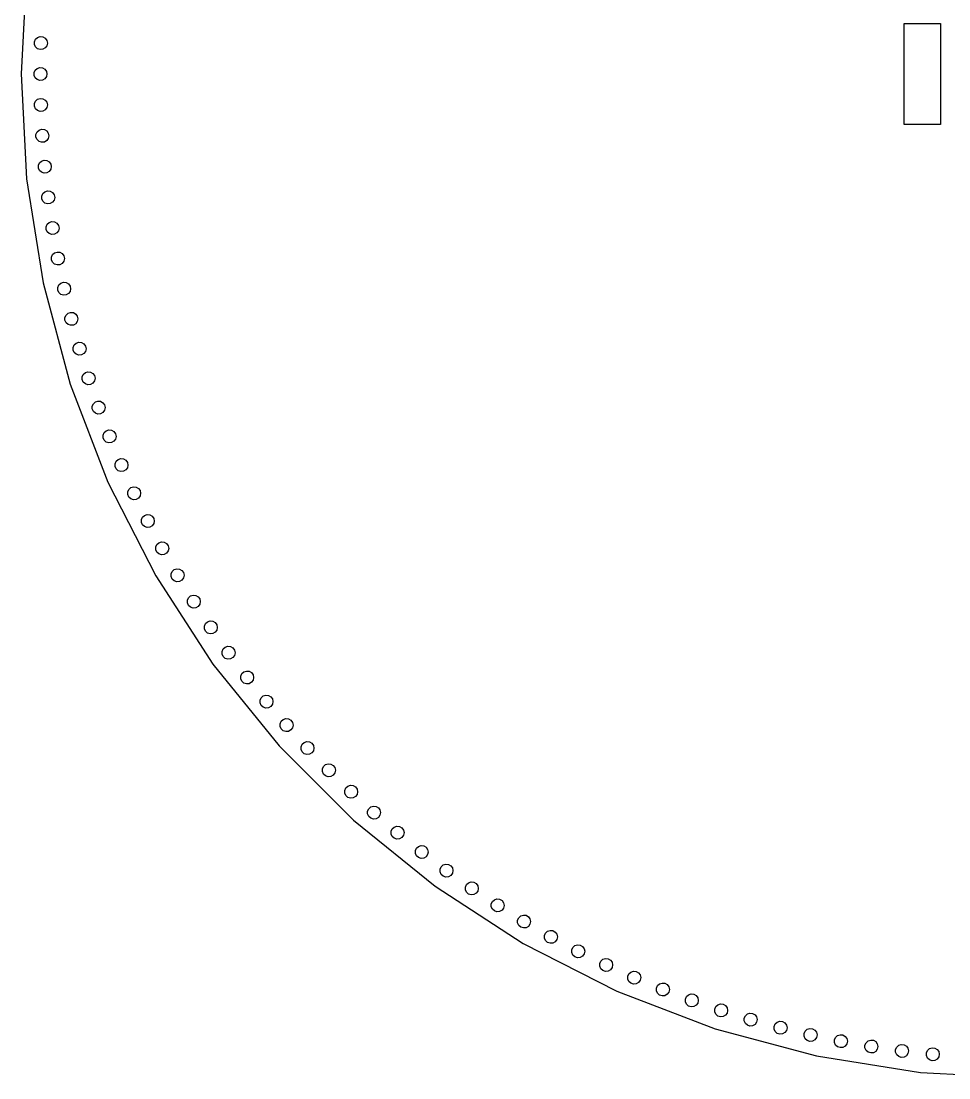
# Model space of a CAD drawing. Extents: x 3 to 159, y 443 to 599.
# Drawn here: x 2.9 to 74.9, y 442.9 to 524.9 of the extents above; entities that cross this region are included whole.
import ezdxf

# ---------------------------------------------------------------- set-up
doc = ezdxf.new("R2010")
doc.units = 0

msp = doc.modelspace()

# ---------------------------------------------------------------- linework, layer by layer
at = {"layer": 'Layer 1'}
for p, q in [((3.33406, 528.95), (2.90738, 520.809)), ((71.3869, 516.901), (71.3869, 524.716)), ((71.3869, 524.716), (74.2019, 524.716)), ((74.2019, 524.716), (74.2019, 516.901)), ((3.94331, 523.313), (4.02879, 523.505)), ((3.94331, 523.103), (3.94331, 523.313)), ((4.02879, 522.911), (3.94331, 523.103)), ((4.02879, 523.505), (4.185, 523.646)), ((4.185, 523.646), (4.38484, 523.711)), ((4.38484, 523.711), (4.59389, 523.689)), ((4.59389, 523.689), (4.77592, 523.584)), ((4.77592, 523.584), (4.89941, 523.414)), ((4.89941, 523.414), (4.94313, 523.208)), ((4.94313, 523.208), (4.89941, 523.003)), ((4.185, 522.771), (4.02879, 522.911)), ((4.38484, 522.706), (4.185, 522.771)), ((4.59389, 522.728), (4.38484, 522.706)), ((4.77592, 522.833), (4.59389, 522.728)), ((4.89941, 523.003), (4.77592, 522.833)), ((2.90738, 520.809), (3.33406, 512.667)), ((3.90562, 520.914), (3.9911, 521.106)), ((3.90562, 520.704), (3.90562, 520.914)), ((3.9911, 520.512), (3.90562, 520.704)), ((3.9911, 521.106), (4.14729, 521.246)), ((4.14729, 521.246), (4.34715, 521.311)), ((4.34715, 521.311), (4.5562, 521.289)), ((4.5562, 521.289), (4.73822, 521.184)), ((4.73822, 521.184), (4.86174, 521.014)), ((4.86174, 521.014), (4.90543, 520.809)), ((4.90543, 520.809), (4.86174, 520.603)), ((4.14729, 520.371), (3.9911, 520.512)), ((4.34715, 520.306), (4.14729, 520.371)), ((4.5562, 520.328), (4.34715, 520.306)), ((4.73822, 520.433), (4.5562, 520.328)), ((4.86174, 520.603), (4.73822, 520.433)), ((3.94331, 518.514), (4.02879, 518.706)), ((3.94331, 518.304), (3.94331, 518.514)), ((4.02879, 518.112), (3.94331, 518.304)), ((4.02879, 518.706), (4.185, 518.847)), ((4.185, 518.847), (4.38484, 518.912)), ((4.38484, 518.912), (4.59389, 518.89)), ((4.59389, 518.89), (4.77592, 518.785)), ((4.77592, 518.785), (4.89941, 518.615)), ((4.89941, 518.204), (4.77592, 518.034)), ((4.89941, 518.615), (4.94313, 518.409)), ((4.94313, 518.409), (4.89941, 518.204)), ((4.185, 517.971), (4.02879, 518.112)), ((4.38484, 517.906), (4.185, 517.971)), ((4.59389, 517.928), (4.38484, 517.906)), ((4.77592, 518.034), (4.59389, 517.928)), ((74.2019, 516.901), (71.3869, 516.901)), ((4.05637, 516.117), (4.14185, 516.309)), ((4.05637, 515.907), (4.05637, 516.117)), ((4.14185, 515.715), (4.05637, 515.907)), ((4.14185, 516.309), (4.29803, 516.45)), ((4.29803, 515.574), (4.14185, 515.715)), ((4.29803, 516.45), (4.49789, 516.515)), ((4.49789, 516.515), (4.70694, 516.493)), ((4.70694, 516.493), (4.88898, 516.387)), ((4.88898, 516.387), (5.01247, 516.217)), ((5.01247, 515.806), (4.88898, 515.636)), ((5.01247, 516.217), (5.05618, 516.012)), ((5.05618, 516.012), (5.01247, 515.806)), ((4.49789, 515.509), (4.29803, 515.574)), ((4.70694, 515.531), (4.49789, 515.509)), ((4.88898, 515.636), (4.70694, 515.531)), ((4.48633, 514.057), (4.68619, 514.122)), ((4.68619, 514.122), (4.89523, 514.1)), ((4.89523, 514.1), (5.07727, 513.995)), ((4.24466, 513.724), (4.33014, 513.916)), ((4.24466, 513.514), (4.24466, 513.724)), ((4.33014, 513.322), (4.24466, 513.514)), ((4.33014, 513.916), (4.48633, 514.057)), ((4.48633, 513.182), (4.33014, 513.322)), ((5.07727, 513.244), (4.89523, 513.139)), ((5.07727, 513.995), (5.20076, 513.825)), ((5.20076, 513.414), (5.07727, 513.244)), ((5.20076, 513.825), (5.24448, 513.619)), ((5.24448, 513.619), (5.20076, 513.414)), ((3.33406, 512.667), (4.60939, 504.615)), ((4.68619, 513.117), (4.48633, 513.182)), ((4.89523, 513.139), (4.68619, 513.117)), ((4.59349, 511.531), (4.74968, 511.672)), ((4.74968, 511.672), (4.94954, 511.737)), ((4.94954, 511.737), (5.15858, 511.715)), ((5.15858, 511.715), (5.34062, 511.61)), ((5.34062, 511.61), (5.46411, 511.44)), ((4.50801, 511.339), (4.59349, 511.531)), ((4.50801, 511.129), (4.50801, 511.339)), ((4.59349, 510.937), (4.50801, 511.129)), ((4.74968, 510.796), (4.59349, 510.937)), ((4.94954, 510.731), (4.74968, 510.796)), ((5.34062, 510.858), (5.15858, 510.753)), ((5.46411, 511.028), (5.34062, 510.858)), ((5.46411, 511.44), (5.50783, 511.234)), ((5.50783, 511.234), (5.46411, 511.028)), ((5.15858, 510.753), (4.94954, 510.731)), ((4.84616, 508.963), (4.93164, 509.155)), ((4.93164, 509.155), (5.08783, 509.296)), ((5.08783, 509.296), (5.28769, 509.361)), ((5.28769, 509.361), (5.49673, 509.339)), ((5.49673, 509.339), (5.67877, 509.234)), ((5.67877, 509.234), (5.80226, 509.064)), ((4.84616, 508.753), (4.84616, 508.963)), ((4.93164, 508.561), (4.84616, 508.753)), ((5.08783, 508.42), (4.93164, 508.561)), ((5.28769, 508.355), (5.08783, 508.42)), ((5.49673, 508.377), (5.28769, 508.355)), ((5.67877, 508.482), (5.49673, 508.377)), ((5.80226, 508.652), (5.67877, 508.482)), ((5.80226, 509.064), (5.84598, 508.858)), ((5.84598, 508.858), (5.80226, 508.652)), ((5.25877, 506.599), (5.34425, 506.791)), ((5.34425, 506.791), (5.50044, 506.932)), ((5.50044, 506.932), (5.7003, 506.997)), ((5.7003, 506.997), (5.90935, 506.975)), ((5.90935, 506.975), (6.09138, 506.869)), ((6.09138, 506.869), (6.21487, 506.699)), ((6.21487, 506.699), (6.25859, 506.494)), ((5.25877, 506.389), (5.25877, 506.599)), ((5.34425, 506.197), (5.25877, 506.389)), ((5.50044, 506.056), (5.34425, 506.197)), ((5.7003, 505.991), (5.50044, 506.056)), ((5.90935, 506.013), (5.7003, 505.991)), ((6.09138, 506.118), (5.90935, 506.013)), ((6.21487, 506.288), (6.09138, 506.118)), ((6.25859, 506.494), (6.21487, 506.288)), ((4.60939, 504.615), (6.71945, 496.74)), ((5.74544, 504.249), (5.83093, 504.441)), ((5.74544, 504.039), (5.74544, 504.249)), ((5.83093, 504.441), (5.98712, 504.582)), ((5.98712, 504.582), (6.18697, 504.646)), ((6.18697, 504.646), (6.39603, 504.625)), ((6.39603, 504.625), (6.57805, 504.519)), ((6.57805, 504.519), (6.70157, 504.349)), ((6.70157, 504.349), (6.74525, 504.144)), ((5.83093, 503.847), (5.74544, 504.039)), ((5.98712, 503.706), (5.83093, 503.847)), ((6.18697, 503.641), (5.98712, 503.706)), ((6.39603, 503.663), (6.18697, 503.641)), ((6.57805, 503.768), (6.39603, 503.663)), ((6.70157, 503.938), (6.57805, 503.768)), ((6.74525, 504.144), (6.70157, 503.938)), ((6.30569, 501.915), (6.39117, 502.107)), ((6.30569, 501.705), (6.30569, 501.915)), ((6.39117, 502.107), (6.54736, 502.248)), ((6.54736, 502.248), (6.74722, 502.313)), ((6.74722, 502.313), (6.95627, 502.291)), ((6.95627, 502.291), (7.13829, 502.186)), ((7.13829, 502.186), (7.26181, 502.016)), ((7.26181, 502.016), (7.3055, 501.81)), ((7.3055, 501.81), (7.26181, 501.605)), ((6.39117, 501.513), (6.30569, 501.705)), ((6.54736, 501.373), (6.39117, 501.513)), ((6.74722, 501.308), (6.54736, 501.373)), ((6.95627, 501.33), (6.74722, 501.308)), ((7.13829, 501.435), (6.95627, 501.33)), ((7.26181, 501.605), (7.13829, 501.435)), ((6.93895, 499.6), (7.02444, 499.792)), ((6.93895, 499.39), (6.93895, 499.6)), ((7.02444, 499.198), (6.93895, 499.39)), ((7.02444, 499.792), (7.18063, 499.933)), ((7.18063, 499.933), (7.38049, 499.998)), ((7.38049, 499.998), (7.58954, 499.976)), ((7.58954, 499.976), (7.77156, 499.871)), ((7.77156, 499.871), (7.89508, 499.701)), ((7.89508, 499.701), (7.93877, 499.495)), ((7.93877, 499.495), (7.89508, 499.29)), ((7.18063, 499.058), (7.02444, 499.198)), ((7.38049, 498.993), (7.18063, 499.058)), ((7.58954, 499.015), (7.38049, 498.993)), ((7.77156, 499.12), (7.58954, 499.015)), ((7.89508, 499.29), (7.77156, 499.12)), ((7.88631, 497.639), (8.08615, 497.704)), ((8.08615, 497.704), (8.2952, 497.682)), ((8.2952, 497.682), (8.47723, 497.577)), ((7.64462, 497.307), (7.73012, 497.499)), ((7.64462, 497.096), (7.64462, 497.307)), ((7.73012, 496.904), (7.64462, 497.096)), ((7.73012, 497.499), (7.88631, 497.639)), ((7.88631, 496.764), (7.73012, 496.904)), ((8.47723, 497.577), (8.60075, 497.407)), ((8.60075, 496.996), (8.47723, 496.826)), ((8.60075, 497.407), (8.64444, 497.202)), ((8.64444, 497.202), (8.60075, 496.996)), ((6.71945, 496.74), (9.64105, 489.129)), ((8.08615, 496.699), (7.88631, 496.764)), ((8.2952, 496.721), (8.08615, 496.699)), ((8.47723, 496.826), (8.2952, 496.721)), ((8.422, 495.036), (8.50748, 495.228)), ((8.50748, 495.228), (8.66367, 495.369)), ((8.66367, 495.369), (8.86353, 495.434)), ((8.86353, 495.434), (9.07257, 495.412)), ((9.07257, 495.412), (9.25459, 495.307)), ((9.25459, 495.307), (9.3781, 495.137)), ((8.422, 494.826), (8.422, 495.036)), ((8.50748, 494.634), (8.422, 494.826)), ((8.66367, 494.493), (8.50748, 494.634)), ((8.86353, 494.428), (8.66367, 494.493)), ((9.07257, 494.45), (8.86353, 494.428)), ((9.25459, 494.555), (9.07257, 494.45)), ((9.3781, 494.725), (9.25459, 494.555)), ((9.3781, 495.137), (9.42181, 494.931)), ((9.42181, 494.931), (9.3781, 494.725)), ((9.27029, 492.791), (9.35579, 492.983)), ((9.27029, 492.581), (9.27029, 492.791)), ((9.35579, 492.983), (9.51198, 493.124)), ((9.51198, 493.124), (9.71182, 493.189)), ((9.71182, 493.189), (9.92088, 493.167)), ((9.92088, 493.167), (10.1029, 493.062)), ((10.1029, 493.062), (10.2264, 492.892)), ((10.2264, 492.892), (10.2701, 492.686)), ((9.35579, 492.389), (9.27029, 492.581)), ((9.51198, 492.248), (9.35579, 492.389)), ((9.71182, 492.183), (9.51198, 492.248)), ((9.92088, 492.205), (9.71182, 492.183)), ((10.1029, 492.31), (9.92088, 492.205)), ((10.2264, 492.48), (10.1029, 492.31)), ((10.2701, 492.686), (10.2264, 492.48)), ((10.1887, 490.574), (10.2742, 490.766)), ((10.1887, 490.364), (10.1887, 490.574)), ((10.2742, 490.172), (10.1887, 490.364)), ((10.2742, 490.766), (10.4304, 490.907)), ((10.4304, 490.907), (10.6302, 490.972)), ((10.6302, 490.972), (10.8393, 490.95)), ((10.8393, 490.95), (11.0213, 490.844)), ((11.0213, 490.844), (11.1448, 490.674)), ((11.1448, 490.674), (11.1885, 490.469)), ((11.1885, 490.469), (11.1448, 490.263)), ((10.4304, 490.031), (10.2742, 490.172)), ((10.6302, 489.966), (10.4304, 490.031)), ((10.8393, 489.988), (10.6302, 489.966)), ((11.0213, 490.093), (10.8393, 489.988)), ((11.1448, 490.263), (11.0213, 490.093)), ((9.64105, 489.129), (13.3423, 481.865)), ((11.2618, 488.579), (11.418, 488.719)), ((11.418, 488.719), (11.6178, 488.784)), ((11.6178, 488.784), (11.8269, 488.762)), ((11.8269, 488.762), (12.0089, 488.657)), ((12.0089, 488.657), (12.1324, 488.487)), ((11.1763, 488.387), (11.2618, 488.579)), ((11.1763, 488.177), (11.1763, 488.387)), ((11.2618, 487.984), (11.1763, 488.177)), ((11.418, 487.844), (11.2618, 487.984)), ((11.6178, 487.779), (11.418, 487.844)), ((12.0089, 487.906), (11.8269, 487.801)), ((12.1324, 488.076), (12.0089, 487.906)), ((12.1324, 488.487), (12.1761, 488.282)), ((12.1761, 488.282), (12.1324, 488.076)), ((11.8269, 487.801), (11.6178, 487.779)), ((12.2321, 486.231), (12.3176, 486.424)), ((12.2321, 486.021), (12.2321, 486.231)), ((12.3176, 486.424), (12.4738, 486.564)), ((12.4738, 486.564), (12.6736, 486.629)), ((12.6736, 486.629), (12.8827, 486.607)), ((12.8827, 486.607), (13.0647, 486.502)), ((13.0647, 486.502), (13.1882, 486.332)), ((13.1882, 486.332), (13.2319, 486.126)), ((12.3176, 485.829), (12.2321, 486.021)), ((12.4738, 485.689), (12.3176, 485.829)), ((12.6736, 485.624), (12.4738, 485.689)), ((12.8827, 485.646), (12.6736, 485.624)), ((13.0647, 485.751), (12.8827, 485.646)), ((13.1882, 485.921), (13.0647, 485.751)), ((13.2319, 486.126), (13.1882, 485.921)), ((13.3551, 484.111), (13.4406, 484.303)), ((13.3551, 483.9), (13.3551, 484.111)), ((13.4406, 483.708), (13.3551, 483.9)), ((13.4406, 484.303), (13.5968, 484.443)), ((13.5968, 484.443), (13.7966, 484.508)), ((13.7966, 484.508), (14.0057, 484.486)), ((14.0057, 484.486), (14.1877, 484.381)), ((14.1877, 484.381), (14.3112, 484.211)), ((14.3112, 483.8), (14.1877, 483.63)), ((14.3112, 484.211), (14.3549, 484.005)), ((14.3549, 484.005), (14.3112, 483.8)), ((13.5968, 483.568), (13.4406, 483.708)), ((13.7966, 483.503), (13.5968, 483.568)), ((14.0057, 483.525), (13.7966, 483.503)), ((14.1877, 483.63), (14.0057, 483.525)), ((14.5441, 482.026), (14.6296, 482.218)), ((14.6296, 482.218), (14.7858, 482.359)), ((14.7858, 482.359), (14.9857, 482.423)), ((14.9857, 482.423), (15.1947, 482.402)), ((15.1947, 482.402), (15.3768, 482.296)), ((15.3768, 482.296), (15.5002, 482.126)), ((15.5002, 482.126), (15.544, 481.921)), ((13.3423, 481.865), (17.7825, 475.028)), ((14.5441, 481.816), (14.5441, 482.026)), ((14.6296, 481.624), (14.5441, 481.816)), ((14.7858, 481.483), (14.6296, 481.624)), ((14.9857, 481.418), (14.7858, 481.483)), ((15.1947, 481.44), (14.9857, 481.418)), ((15.3767, 481.545), (15.1947, 481.44)), ((15.5003, 481.715), (15.3767, 481.545)), ((15.544, 481.921), (15.5003, 481.715)), ((15.7981, 479.98), (15.8836, 480.172)), ((15.7981, 479.77), (15.7981, 479.98)), ((15.8836, 479.577), (15.7981, 479.77)), ((15.8836, 480.172), (16.0398, 480.312)), ((16.0398, 480.312), (16.2396, 480.377)), ((16.2396, 480.377), (16.4487, 480.355)), ((16.4487, 480.355), (16.6307, 480.25)), ((16.6307, 480.25), (16.7542, 480.08)), ((16.7542, 479.669), (16.6307, 479.499)), ((16.7542, 480.08), (16.7979, 479.875)), ((16.7979, 479.875), (16.7542, 479.669)), ((16.0398, 479.437), (15.8836, 479.577)), ((16.2396, 479.372), (16.0398, 479.437)), ((16.4487, 479.394), (16.2396, 479.372)), ((16.6307, 479.499), (16.4487, 479.394)), ((17.1157, 477.974), (17.2012, 478.166)), ((17.2012, 478.166), (17.3574, 478.306)), ((17.3574, 478.306), (17.5572, 478.371)), ((17.5572, 478.371), (17.7663, 478.349)), ((17.7663, 478.349), (17.9483, 478.244)), ((17.9483, 478.244), (18.0718, 478.074)), ((18.0718, 478.074), (18.1155, 477.869)), ((17.1157, 477.764), (17.1157, 477.974)), ((17.2012, 477.572), (17.1157, 477.764)), ((17.3574, 477.431), (17.2012, 477.572)), ((17.5572, 477.366), (17.3574, 477.431)), ((17.7663, 477.388), (17.5572, 477.366)), ((17.9483, 477.493), (17.7663, 477.388)), ((18.0718, 477.663), (17.9483, 477.493)), ((18.1155, 477.869), (18.0718, 477.663)), ((18.7373, 476.343), (18.9372, 476.408)), ((18.9372, 476.408), (19.1462, 476.386)), ((19.1462, 476.386), (19.3282, 476.281)), ((18.4957, 476.01), (18.5811, 476.202)), ((18.4957, 475.8), (18.4957, 476.01)), ((18.5811, 475.608), (18.4957, 475.8)), ((18.5811, 476.202), (18.7373, 476.343)), ((18.7373, 475.468), (18.5811, 475.608)), ((19.3282, 475.53), (19.1462, 475.425)), ((19.3282, 476.281), (19.4518, 476.111)), ((19.4518, 475.7), (19.3282, 475.53)), ((19.4518, 476.111), (19.4955, 475.905)), ((19.4955, 475.905), (19.4518, 475.7)), ((17.7825, 475.028), (22.9131, 468.692)), ((18.9372, 475.403), (18.7373, 475.468)), ((19.1462, 475.425), (18.9372, 475.403)), ((19.9366, 474.091), (20.0221, 474.283)), ((19.9366, 473.881), (19.9366, 474.091)), ((20.0221, 474.283), (20.1783, 474.424)), ((20.1783, 474.424), (20.3781, 474.489)), ((20.3781, 474.489), (20.5872, 474.467)), ((20.5872, 474.467), (20.7692, 474.362)), ((20.7692, 474.362), (20.8927, 474.192)), ((20.8927, 474.192), (20.9364, 473.986)), ((20.9364, 473.986), (20.8927, 473.78)), ((20.0221, 473.689), (19.9366, 473.881)), ((20.1783, 473.548), (20.0221, 473.689)), ((20.3781, 473.483), (20.1783, 473.548)), ((20.5872, 473.505), (20.3781, 473.483)), ((20.7692, 473.61), (20.5872, 473.505)), ((20.8927, 473.78), (20.7692, 473.61)), ((21.4371, 472.218), (21.5226, 472.41)), ((21.5226, 472.41), (21.6788, 472.551)), ((21.6788, 472.551), (21.8786, 472.616)), ((21.8786, 472.616), (22.0877, 472.594)), ((22.0877, 472.594), (22.2697, 472.489)), ((22.2697, 472.489), (22.3932, 472.319)), ((22.3932, 472.319), (22.4369, 472.113)), ((21.4371, 472.008), (21.4371, 472.218)), ((21.5226, 471.816), (21.4371, 472.008)), ((21.6788, 471.675), (21.5226, 471.816)), ((21.8786, 471.61), (21.6788, 471.675)), ((22.0877, 471.632), (21.8786, 471.61)), ((22.2697, 471.738), (22.0877, 471.632)), ((22.3932, 471.908), (22.2697, 471.738)), ((22.4369, 472.113), (22.3932, 471.908)), ((23.0812, 470.585), (23.2374, 470.726)), ((23.2374, 470.726), (23.4373, 470.791)), ((23.4373, 470.791), (23.6463, 470.769)), ((23.6463, 470.769), (23.8283, 470.664)), ((23.8283, 470.664), (23.9518, 470.494)), ((22.9957, 470.393), (23.0812, 470.585)), ((22.9957, 470.183), (22.9957, 470.393)), ((23.0812, 469.991), (22.9957, 470.183)), ((23.2374, 469.851), (23.0812, 469.991)), ((23.4373, 469.786), (23.2374, 469.851)), ((23.6463, 469.808), (23.4373, 469.786)), ((23.8283, 469.913), (23.6463, 469.808)), ((23.9518, 470.083), (23.8283, 469.913)), ((23.9518, 470.494), (23.9955, 470.288)), ((23.9955, 470.288), (23.9518, 470.083)), ((24.8526, 468.951), (25.0524, 469.016)), ((25.0524, 469.016), (25.2615, 468.994)), ((25.2615, 468.994), (25.4435, 468.889)), ((22.9131, 468.692), (28.6778, 462.927)), ((24.6109, 468.618), (24.6964, 468.81)), ((24.6109, 468.408), (24.6109, 468.618)), ((24.6964, 468.216), (24.6109, 468.408)), ((24.6964, 468.81), (24.8526, 468.951)), ((24.8526, 468.075), (24.6964, 468.216)), ((25.4435, 468.889), (25.567, 468.719)), ((25.567, 468.308), (25.4435, 468.138)), ((25.567, 468.719), (25.6107, 468.513)), ((25.6107, 468.513), (25.567, 468.308)), ((25.0524, 468.011), (24.8526, 468.075)), ((25.2615, 468.032), (25.0524, 468.011)), ((25.4435, 468.138), (25.2615, 468.032)), ((26.281, 466.895), (26.3665, 467.087)), ((26.281, 466.685), (26.281, 466.895)), ((26.3665, 466.493), (26.281, 466.685)), ((26.3665, 467.087), (26.5227, 467.227)), ((26.5227, 467.227), (26.7225, 467.292)), ((26.7225, 467.292), (26.9316, 467.27)), ((26.9316, 467.27), (27.1136, 467.165)), ((27.1136, 467.165), (27.2371, 466.995)), ((27.2371, 466.584), (27.1136, 466.414)), ((27.2371, 466.995), (27.2808, 466.79)), ((27.2808, 466.79), (27.2371, 466.584)), ((26.5227, 466.352), (26.3665, 466.493)), ((26.7225, 466.287), (26.5227, 466.352)), ((26.9316, 466.309), (26.7225, 466.287)), ((27.1136, 466.414), (26.9316, 466.309)), ((28.0044, 465.225), (28.0899, 465.417)), ((28.0044, 465.015), (28.0044, 465.225)), ((28.0899, 464.823), (28.0044, 465.015)), ((28.0899, 465.417), (28.2461, 465.557)), ((28.2461, 465.557), (28.446, 465.622)), ((28.446, 465.622), (28.655, 465.6)), ((28.655, 465.6), (28.8371, 465.495)), ((28.8371, 465.495), (28.9606, 465.325)), ((28.9606, 464.914), (28.8371, 464.744)), ((28.9606, 465.325), (29.0043, 465.12)), ((29.0043, 465.12), (28.9606, 464.914)), ((28.2461, 464.682), (28.0899, 464.823)), ((28.446, 464.617), (28.2461, 464.682)), ((28.655, 464.639), (28.446, 464.617)), ((28.8371, 464.744), (28.655, 464.639)), ((29.7795, 463.61), (29.865, 463.802)), ((29.7795, 463.399), (29.7795, 463.61)), ((29.865, 463.207), (29.7795, 463.399)), ((29.865, 463.802), (30.0212, 463.942)), ((30.0212, 463.942), (30.221, 464.007)), ((30.221, 464.007), (30.4301, 463.985)), ((30.4301, 463.985), (30.6121, 463.88)), ((30.6121, 463.88), (30.7356, 463.71)), ((30.7356, 463.299), (30.6121, 463.129)), ((30.7356, 463.71), (30.7793, 463.504)), ((30.7793, 463.504), (30.7356, 463.299)), ((28.6778, 462.927), (35.0135, 457.797)), ((30.0212, 463.067), (29.865, 463.207)), ((30.221, 463.002), (30.0212, 463.067)), ((30.4301, 463.024), (30.221, 463.002)), ((30.6121, 463.129), (30.4301, 463.024)), ((31.8461, 462.384), (32.0459, 462.449)), ((32.0459, 462.449), (32.255, 462.427)), ((32.255, 462.427), (32.437, 462.321)), ((31.6044, 462.051), (31.6899, 462.243)), ((31.6044, 461.841), (31.6044, 462.051)), ((31.6899, 461.649), (31.6044, 461.841)), ((31.6899, 462.243), (31.8461, 462.384)), ((31.8461, 461.508), (31.6899, 461.649)), ((32.437, 462.321), (32.5605, 462.151)), ((32.5605, 461.74), (32.437, 461.57)), ((32.5605, 462.151), (32.6042, 461.946)), ((32.6042, 461.946), (32.5605, 461.74)), ((32.0459, 461.443), (31.8461, 461.508)), ((32.255, 461.465), (32.0459, 461.443)), ((32.437, 461.57), (32.255, 461.465)), ((33.5628, 460.742), (33.719, 460.883)), ((33.719, 460.883), (33.9189, 460.948)), ((33.9189, 460.948), (34.1279, 460.926)), ((34.1279, 460.926), (34.3099, 460.821)), ((34.3099, 460.821), (34.4335, 460.651)), ((33.4773, 460.55), (33.5628, 460.742)), ((33.4773, 460.34), (33.4773, 460.55)), ((33.5628, 460.148), (33.4773, 460.34)), ((33.719, 460.008), (33.5628, 460.148)), ((33.9189, 459.943), (33.719, 460.008)), ((34.1279, 459.965), (33.9189, 459.943)), ((34.31, 460.07), (34.1279, 459.965)), ((34.4334, 460.24), (34.31, 460.07)), ((34.4772, 460.445), (34.4334, 460.24)), ((34.4335, 460.651), (34.4772, 460.445)), ((35.3965, 459.109), (35.482, 459.301)), ((35.482, 459.301), (35.6382, 459.442)), ((35.6382, 459.442), (35.838, 459.507)), ((35.838, 459.507), (36.0471, 459.485)), ((36.0471, 459.485), (36.2291, 459.38)), ((36.2291, 459.38), (36.3526, 459.21)), ((36.3526, 459.21), (36.3963, 459.004)), ((35.3965, 458.899), (35.3965, 459.109)), ((35.482, 458.707), (35.3965, 458.899)), ((35.6382, 458.567), (35.482, 458.707)), ((35.838, 458.502), (35.6382, 458.567)), ((36.0471, 458.524), (35.838, 458.502)), ((36.2291, 458.629), (36.0471, 458.524)), ((36.3526, 458.799), (36.2291, 458.629)), ((36.3963, 459.004), (36.3526, 458.799)), ((35.0135, 457.797), (41.8509, 453.357)), ((37.36, 457.73), (37.4455, 457.922)), ((37.36, 457.519), (37.36, 457.73)), ((37.4455, 457.327), (37.36, 457.519)), ((37.4455, 457.922), (37.6017, 458.062)), ((37.6017, 458.062), (37.8015, 458.127)), ((37.8015, 458.127), (38.0106, 458.105)), ((38.0106, 458.105), (38.1926, 458)), ((38.1926, 458), (38.3161, 457.83)), ((38.3161, 457.83), (38.3598, 457.624)), ((38.3598, 457.624), (38.3161, 457.419)), ((37.6017, 457.187), (37.4455, 457.327)), ((37.8015, 457.122), (37.6017, 457.187)), ((38.0106, 457.144), (37.8015, 457.122)), ((38.1926, 457.249), (38.0106, 457.144)), ((38.3161, 457.419), (38.1926, 457.249)), ((39.4513, 456.604), (39.6075, 456.745)), ((39.6075, 456.745), (39.8074, 456.809)), ((39.8074, 456.809), (40.0164, 456.788)), ((40.0164, 456.788), (40.1984, 456.682)), ((40.1984, 456.682), (40.3219, 456.512)), ((39.3658, 456.412), (39.4513, 456.604)), ((39.3658, 456.202), (39.3658, 456.412)), ((39.4513, 456.01), (39.3658, 456.202)), ((39.6075, 455.869), (39.4513, 456.01)), ((39.8074, 455.804), (39.6075, 455.869)), ((40.1984, 455.931), (40.0164, 455.826)), ((40.3219, 456.101), (40.1984, 455.931)), ((40.3219, 456.512), (40.3657, 456.307)), ((40.3657, 456.307), (40.3219, 456.101)), ((40.0164, 455.826), (39.8074, 455.804)), ((41.4121, 455.158), (41.4976, 455.35)), ((41.4121, 454.948), (41.4121, 455.158)), ((41.4976, 455.35), (41.6538, 455.491)), ((41.6538, 455.491), (41.8536, 455.556)), ((41.8536, 455.556), (42.0627, 455.534)), ((42.0627, 455.534), (42.2447, 455.428)), ((42.2447, 455.428), (42.3682, 455.258)), ((42.3682, 455.258), (42.4119, 455.053)), ((42.4119, 455.053), (42.3682, 454.847)), ((41.4976, 454.756), (41.4121, 454.948)), ((41.6538, 454.615), (41.4976, 454.756)), ((41.8536, 454.55), (41.6538, 454.615)), ((42.0627, 454.572), (41.8536, 454.55)), ((42.2447, 454.677), (42.0627, 454.572)), ((42.3682, 454.847), (42.2447, 454.677)), ((43.5822, 454.161), (43.7384, 454.302)), ((43.7384, 454.302), (43.9382, 454.367)), ((43.9382, 454.367), (44.1473, 454.345)), ((44.1473, 454.345), (44.3293, 454.239)), ((44.3293, 454.239), (44.4528, 454.069)), ((43.4967, 453.969), (43.5822, 454.161)), ((43.4967, 453.759), (43.4967, 453.969)), ((43.5822, 453.567), (43.4967, 453.759)), ((43.7384, 453.426), (43.5822, 453.567)), ((43.9382, 453.361), (43.7384, 453.426)), ((44.3293, 453.488), (44.1473, 453.383)), ((44.4528, 453.658), (44.3293, 453.488)), ((44.4528, 454.069), (44.4965, 453.864)), ((44.4965, 453.864), (44.4528, 453.658)), ((41.8509, 453.357), (49.1149, 449.655)), ((44.1473, 453.383), (43.9382, 453.361)), ((45.6177, 452.846), (45.7032, 453.038)), ((45.6177, 452.636), (45.6177, 452.846)), ((45.7032, 452.444), (45.6177, 452.636)), ((45.7032, 453.038), (45.8593, 453.179)), ((45.8593, 453.179), (46.0592, 453.244)), ((46.0592, 453.244), (46.2682, 453.222)), ((46.2682, 453.222), (46.4503, 453.116)), ((46.4503, 453.116), (46.5738, 452.946)), ((46.5738, 452.946), (46.6175, 452.741)), ((46.6175, 452.741), (46.5738, 452.535)), ((45.8593, 452.303), (45.7032, 452.444)), ((46.0592, 452.238), (45.8593, 452.303)), ((46.2682, 452.26), (46.0592, 452.238)), ((46.4503, 452.365), (46.2682, 452.26)), ((46.5738, 452.535), (46.4503, 452.365)), ((47.7728, 451.79), (47.8583, 451.982)), ((47.7728, 451.58), (47.7728, 451.79)), ((47.8583, 451.982), (48.0145, 452.123)), ((48.0145, 452.123), (48.2144, 452.188)), ((48.2144, 452.188), (48.4234, 452.166)), ((48.4234, 452.166), (48.6055, 452.061)), ((48.6055, 452.061), (48.729, 451.891)), ((48.729, 451.891), (48.7727, 451.685)), ((47.8583, 451.388), (47.7728, 451.58)), ((48.0145, 451.247), (47.8583, 451.388)), ((48.2144, 451.182), (48.0145, 451.247)), ((48.4234, 451.204), (48.2144, 451.182)), ((48.6055, 451.309), (48.4234, 451.204)), ((48.729, 451.479), (48.6055, 451.309)), ((48.7727, 451.685), (48.729, 451.479)), ((49.9601, 450.803), (50.0456, 450.995)), ((50.0456, 450.995), (50.2018, 451.135)), ((50.2018, 451.135), (50.4017, 451.2)), ((50.4017, 451.2), (50.6107, 451.178)), ((50.6107, 451.178), (50.7927, 451.073)), ((50.7927, 451.073), (50.9162, 450.903)), ((49.9601, 450.592), (49.9601, 450.803)), ((50.0456, 450.4), (49.9601, 450.592)), ((50.2018, 450.26), (50.0456, 450.4)), ((50.4017, 450.195), (50.2018, 450.26)), ((50.6107, 450.217), (50.4017, 450.195)), ((50.7927, 450.322), (50.6107, 450.217)), ((50.9162, 450.492), (50.7927, 450.322)), ((50.9162, 450.903), (50.9599, 450.697)), ((50.9599, 450.697), (50.9162, 450.492)), ((52.2628, 450.076), (52.419, 450.217)), ((52.419, 450.217), (52.6189, 450.282)), ((52.6189, 450.282), (52.8279, 450.26)), ((52.8279, 450.26), (53.0099, 450.155)), ((53.0099, 450.155), (53.1335, 449.985)), ((49.1149, 449.655), (56.726, 446.734)), ((52.1774, 449.884), (52.2628, 450.076)), ((52.1774, 449.674), (52.1774, 449.884)), ((52.2628, 449.482), (52.1774, 449.674)), ((52.419, 449.341), (52.2628, 449.482)), ((52.6189, 449.276), (52.419, 449.341)), ((52.8279, 449.298), (52.6189, 449.276)), ((53.0099, 449.403), (52.8279, 449.298)), ((53.1335, 449.573), (53.0099, 449.403)), ((53.1335, 449.985), (53.1772, 449.779)), ((53.1772, 449.779), (53.1335, 449.573)), ((54.5078, 449.228), (54.664, 449.368)), ((54.664, 449.368), (54.8638, 449.433)), ((54.8638, 449.433), (55.0729, 449.411)), ((55.0729, 449.411), (55.2549, 449.306)), ((55.2549, 449.306), (55.3784, 449.136)), ((54.4223, 449.036), (54.5078, 449.228)), ((54.4223, 448.826), (54.4223, 449.036)), ((54.5078, 448.634), (54.4223, 448.826)), ((54.664, 448.493), (54.5078, 448.634)), ((54.8638, 448.428), (54.664, 448.493)), ((55.2549, 448.555), (55.0729, 448.45)), ((55.3784, 448.725), (55.2549, 448.555)), ((55.3784, 449.136), (55.4221, 448.931)), ((55.4221, 448.931), (55.3784, 448.725)), ((56.7783, 448.45), (56.9345, 448.591)), ((56.9345, 448.591), (57.1344, 448.656)), ((57.1344, 448.656), (57.3434, 448.634)), ((57.3434, 448.634), (57.5254, 448.529)), ((57.5254, 448.529), (57.649, 448.359)), ((55.0729, 448.45), (54.8638, 448.428)), ((56.6928, 448.258), (56.7783, 448.45)), ((56.6928, 448.048), (56.6928, 448.258)), ((56.7783, 447.856), (56.6928, 448.048)), ((56.9345, 447.716), (56.7783, 447.856)), ((57.1344, 447.651), (56.9345, 447.716)), ((57.3434, 447.673), (57.1344, 447.651)), ((57.5254, 447.778), (57.3434, 447.673)), ((57.649, 447.948), (57.5254, 447.778)), ((57.649, 448.359), (57.6926, 448.153)), ((57.6926, 448.153), (57.649, 447.948)), ((58.9866, 447.553), (59.0721, 447.745)), ((59.0721, 447.745), (59.2283, 447.885)), ((59.2283, 447.885), (59.4282, 447.95)), ((59.4282, 447.95), (59.6372, 447.928)), ((59.6372, 447.928), (59.8192, 447.823)), ((59.8192, 447.823), (59.9428, 447.653)), ((59.9428, 447.653), (59.9865, 447.448)), ((58.9866, 447.343), (58.9866, 447.553)), ((59.0721, 447.151), (58.9866, 447.343)), ((59.2283, 447.01), (59.0721, 447.151)), ((59.4282, 446.945), (59.2283, 447.01)), ((59.6372, 446.967), (59.4282, 446.945)), ((59.8192, 447.072), (59.6372, 446.967)), ((59.9428, 447.242), (59.8192, 447.072)), ((59.9865, 447.448), (59.9428, 447.242)), ((61.3015, 446.92), (61.387, 447.112)), ((61.3015, 446.709), (61.3015, 446.92)), ((61.387, 447.112), (61.5432, 447.252)), ((61.5432, 447.252), (61.743, 447.317)), ((61.743, 447.317), (61.9521, 447.295)), ((61.9521, 447.295), (62.1341, 447.19)), ((62.1341, 447.19), (62.2576, 447.02)), ((62.2576, 447.02), (62.3013, 446.814)), ((56.726, 446.734), (64.6008, 444.624)), ((61.387, 446.517), (61.3015, 446.709)), ((61.5432, 446.377), (61.387, 446.517)), ((61.743, 446.312), (61.5432, 446.377)), ((61.9521, 446.334), (61.743, 446.312)), ((62.1341, 446.439), (61.9521, 446.334)), ((62.2576, 446.609), (62.1341, 446.439)), ((62.3013, 446.814), (62.2576, 446.609)), ((63.6351, 446.359), (63.7206, 446.551)), ((63.6351, 446.149), (63.6351, 446.359)), ((63.7206, 445.957), (63.6351, 446.149)), ((63.7206, 446.551), (63.8768, 446.692)), ((63.8768, 446.692), (64.0766, 446.757)), ((64.0766, 446.757), (64.2857, 446.735)), ((64.2857, 446.735), (64.4677, 446.63)), ((64.4677, 446.63), (64.5912, 446.46)), ((64.5912, 446.049), (64.4677, 445.879)), ((64.5912, 446.46), (64.6349, 446.254)), ((64.6349, 446.254), (64.5912, 446.049)), ((65.9851, 445.873), (66.0706, 446.065)), ((66.0706, 446.065), (66.2268, 446.205)), ((66.2268, 446.205), (66.4266, 446.27)), ((66.4266, 446.27), (66.6357, 446.248)), ((66.6357, 446.248), (66.8177, 446.143)), ((66.8177, 446.143), (66.9412, 445.973)), ((63.8768, 445.816), (63.7206, 445.957)), ((64.0766, 445.752), (63.8768, 445.816)), ((64.2857, 445.773), (64.0766, 445.752)), ((64.4677, 445.879), (64.2857, 445.773)), ((65.9851, 445.662), (65.9851, 445.873)), ((66.0706, 445.47), (65.9851, 445.662)), ((66.2268, 445.33), (66.0706, 445.47)), ((66.4266, 445.265), (66.2268, 445.33)), ((66.6357, 445.287), (66.4266, 445.265)), ((66.8177, 445.392), (66.6357, 445.287)), ((66.9412, 445.562), (66.8177, 445.392)), ((66.9412, 445.973), (66.9849, 445.768)), ((66.9849, 445.768), (66.9412, 445.562)), ((68.3493, 445.46), (68.4348, 445.652)), ((68.3493, 445.25), (68.3493, 445.46)), ((68.4348, 445.058), (68.3493, 445.25)), ((68.4348, 445.652), (68.591, 445.793)), ((68.591, 445.793), (68.7908, 445.858)), ((68.7908, 445.858), (68.9999, 445.836)), ((68.9999, 445.836), (69.1819, 445.731)), ((69.1819, 445.731), (69.3054, 445.561)), ((69.3054, 445.561), (69.3491, 445.355)), ((69.3491, 445.355), (69.3054, 445.149)), ((70.7252, 445.122), (70.8107, 445.314)), ((70.8107, 445.314), (70.9669, 445.454)), ((70.9669, 445.454), (71.1668, 445.519)), ((71.1668, 445.519), (71.3758, 445.497)), ((71.3758, 445.497), (71.5578, 445.392)), ((71.5578, 445.392), (71.6814, 445.222)), ((71.6814, 445.222), (71.7251, 445.017)), ((73.3523, 445.191), (73.5522, 445.256)), ((73.5522, 445.256), (73.7612, 445.234)), ((73.7612, 445.234), (73.9433, 445.129)), ((64.6008, 444.624), (72.653, 443.348)), ((68.591, 444.917), (68.4348, 445.058)), ((68.7908, 444.852), (68.591, 444.917)), ((68.9999, 444.874), (68.7908, 444.852)), ((69.1819, 444.979), (68.9999, 444.874)), ((69.3054, 445.149), (69.1819, 444.979)), ((70.7252, 444.912), (70.7252, 445.122)), ((70.8107, 444.72), (70.7252, 444.912)), ((70.9669, 444.579), (70.8107, 444.72)), ((71.1668, 444.514), (70.9669, 444.579)), ((71.3758, 444.536), (71.1668, 444.514)), ((71.5578, 444.641), (71.3758, 444.536)), ((71.6814, 444.811), (71.5578, 444.641)), ((71.7251, 445.017), (71.6814, 444.811)), ((73.1106, 444.858), (73.1961, 445.051)), ((73.1106, 444.648), (73.1106, 444.858)), ((73.1961, 444.456), (73.1106, 444.648)), ((73.1961, 445.051), (73.3523, 445.191)), ((73.3523, 444.316), (73.1961, 444.456)), ((73.9433, 444.378), (73.7612, 444.273)), ((73.9433, 445.129), (74.0668, 444.959)), ((74.0668, 444.548), (73.9433, 444.378)), ((74.0668, 444.959), (74.1105, 444.753)), ((74.1105, 444.753), (74.0668, 444.548)), ((73.5522, 444.251), (73.3523, 444.316)), ((73.7612, 444.273), (73.5522, 444.251)), ((72.653, 443.348), (80.7944, 442.922))]:
    msp.add_line(p, q, dxfattribs=at)

doc.saveas('drawing.dxf')
